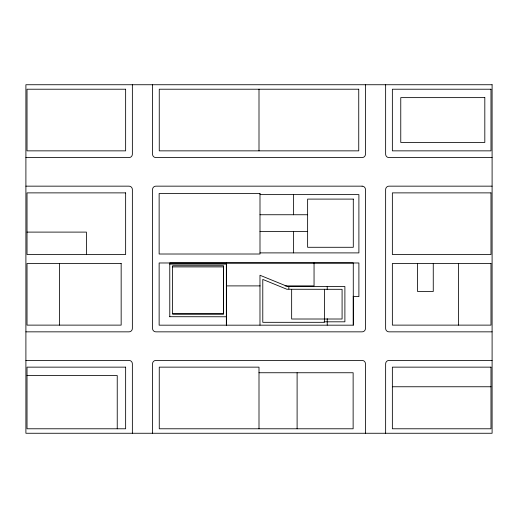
<?xml version="1.0" encoding="UTF-8"?>
<svg xmlns="http://www.w3.org/2000/svg" width="518" height="518" viewBox="0 0 518 518"><rect width="100%" height="100%" fill="white"/><g stroke="black" fill="none" stroke-linecap="round" stroke-linejoin="round"><path stroke-width="0.78" d="M25.9 157.582L129.001 157.582A3.361 3.361 0 0 0 132.362 154.215L132.362 84.738M492.1 157.582L388.999 157.582A3.361 3.361 0 0 1 385.638 154.215L385.638 84.738M25.9 186.156L129.001 186.156A3.361 3.361 0 0 1 132.362 189.517L132.362 328.483A3.361 3.361 0 0 1 129.001 331.844L25.9 331.844M492.1 186.156L388.999 186.156A3.361 3.361 0 0 0 385.638 189.517L385.638 328.483A3.361 3.361 0 0 0 388.999 331.844L492.1 331.844M259.997 194.619L358.896 194.619L358.896 252.894L259.997 252.894M259.997 214.743L307.627 214.743M259.997 231.598L307.627 231.598M27.02 232.103L86.415 232.103L86.415 254.519M169.781 264.102L226.379 264.102L226.379 316.77L169.768 316.712M172.585 266.899L223.575 266.899L223.575 313.966L172.585 313.966L172.565 265.721L223.556 265.721L223.556 313.914L172.565 313.914M226.36 285.897L260.153 285.897M285.088 285.897L314.05 285.897L314.05 262.924M353.244 296.6L358.896 296.6L358.896 262.976L159.136 262.976L159.136 325.174L353.295 325.174L353.295 296.179M324.074 321.814L344.891 321.814L344.891 286.512L287.438 286.454L259.978 275.252L259.978 325.123M25.9 360.418L129.001 360.418A3.361 3.361 0 0 1 132.362 363.785L132.362 433.262M492.1 360.418L388.999 360.418A3.361 3.361 0 0 0 385.638 363.785L385.638 433.262M259 372.746L353.134 372.746L353.134 428.781L159.259 428.781L159.259 367.145L259 367.145L259 428.781M27.02 375.55L117.236 375.55L117.236 428.781M392.359 386.758L490.98 386.758M458.482 263.481L458.482 325.123M433.262 263.481L433.262 291.498L417.573 291.498L417.573 263.481M365.462 84.738L365.462 154.215A3.361 3.361 0 0 1 362.101 157.582L155.899 157.582A3.361 3.361 0 0 1 152.538 154.215L152.538 84.738M365.462 433.262L365.462 363.785A3.361 3.361 0 0 0 362.101 360.418L155.899 360.418A3.361 3.361 0 0 0 152.538 363.785L152.538 433.262M353.276 325.123L353.276 262.924L169.768 262.924L169.781 316.77M327.221 286.454L327.221 289.679M327.221 318.674L327.221 325.123M324.417 289.258L324.417 322.319L262.781 322.319L262.781 279.422L286.888 289.258L342.087 289.316L342.087 319.01L291.653 319.01L291.653 289.316M297.105 372.746L297.105 428.781M293.615 194.619L293.615 214.789M293.615 231.598L293.615 252.894M288.856 286.512L288.856 288.921M259 89.219L259 150.855M226.379 317.1L226.379 325.174M226.36 262.924L226.36 325.123M59.518 263.481L59.518 325.123M492.1 84.738L25.9 84.738L25.9 433.262L492.1 433.262L492.1 84.738M125.641 89.219L27.02 89.219L27.02 150.855L125.641 150.855L125.641 89.219M358.741 89.219L159.259 89.219L159.259 150.855L358.741 150.855L358.741 89.219M490.98 89.219L392.359 89.219L392.359 150.855L490.98 150.855L490.98 89.219M484.816 97.624L400.764 97.624L400.764 142.45L484.816 142.45L484.816 97.624M362.101 186.156L155.899 186.156A3.361 3.361 0 0 0 152.538 189.517L152.538 328.483A3.361 3.361 0 0 0 155.899 331.844L362.101 331.844A3.361 3.361 0 0 0 365.462 328.483L365.462 189.517A3.361 3.361 0 0 0 362.101 186.156M125.641 192.877L27.02 192.877L27.02 254.519L125.641 254.519L125.641 192.877M490.98 192.877L392.359 192.877L392.359 254.519L490.98 254.519L490.98 192.877M259.997 193.499L159.136 193.499L159.136 254.014L259.997 254.014L259.997 193.499M353.295 199.1L307.627 199.1L307.627 247.287L353.295 247.287L353.295 199.1M121.16 263.481L27.02 263.481L27.02 325.123L121.16 325.123L121.16 263.481M490.98 263.481L392.359 263.481L392.359 325.123L490.98 325.123L490.98 263.481M125.641 367.145L27.02 367.145L27.02 428.781L125.641 428.781L125.641 367.145M490.98 367.145L392.359 367.145L392.359 428.781L490.98 428.781L490.98 367.145"/></g></svg>
